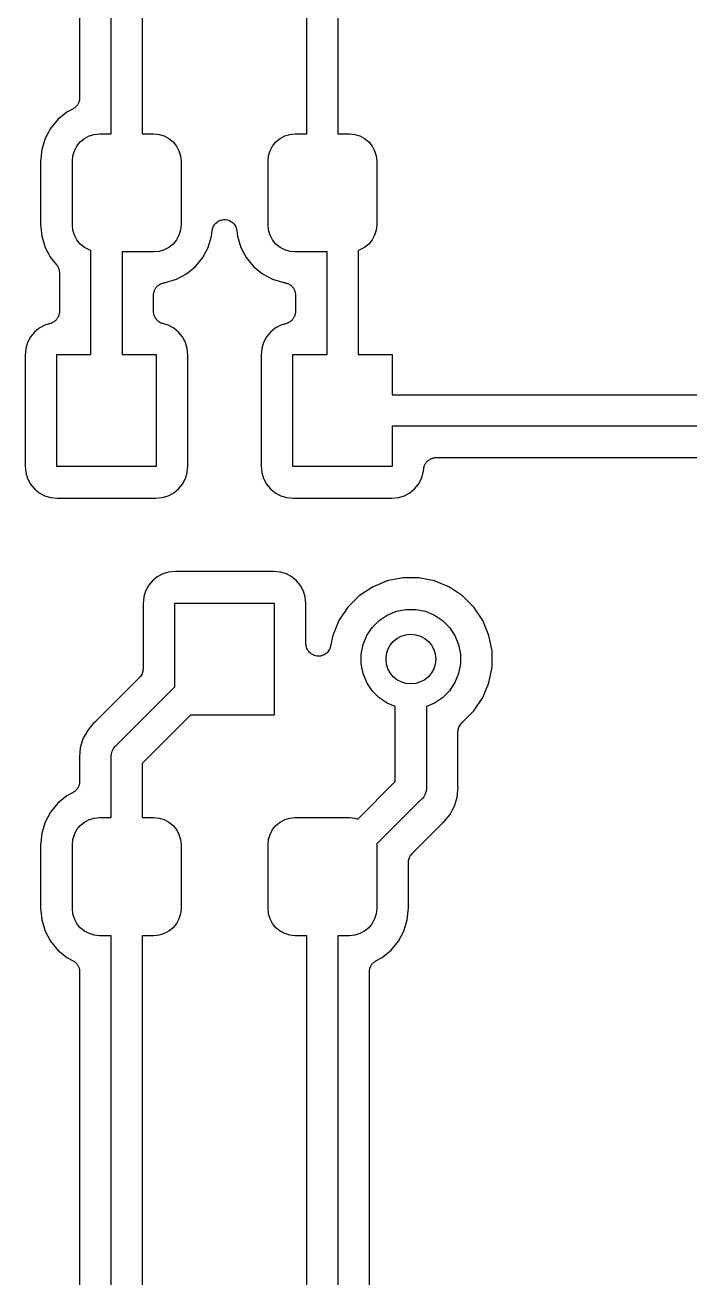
# Model space of a CAD drawing. Extents: x 0.4 to 10.6, y -8.1 to -0.4.
# Drawn here: x 2.7419 to 2.9526, y -4.6055 to -4.2086 of the extents above; entities that cross this region are included whole.
import ezdxf

# ---------------------------------------------------------------- set-up
doc = ezdxf.new("R2010")
doc.units = 0
doc.header["$MEASUREMENT"] = 0
doc.layers.add('BLACK', color=7, linetype='CONTINUOUS')

msp = doc.modelspace()

# ---------------------------------------------------------------- linework, layer by layer
at = {"layer": 'BLACK', "linetype": 'CONTINUOUS'}
for p, q in [((2.76919, -4.24311), (2.76919, -4.09859)), ((2.77904, -4.0968), (2.77904, -4.24311)), ((2.75919, -4.10437), (2.75919, -4.23168)), ((2.8312, -4.24311), (2.8312, -4.12615)), ((2.84104, -4.12436), (2.84104, -4.24311)), ((2.75839, -4.23404), (2.75829, -4.23418)), ((2.7585, -4.2339), (2.75839, -4.23404)), ((2.75861, -4.23372), (2.7585, -4.2339)), ((2.75872, -4.23354), (2.75861, -4.23372)), ((2.75879, -4.23338), (2.75872, -4.23354)), ((2.75887, -4.23323), (2.75879, -4.23338)), ((2.75894, -4.23303), (2.75887, -4.23323)), ((2.75902, -4.23283), (2.75894, -4.23303)), ((2.75905, -4.23266), (2.75902, -4.23283)), ((2.75911, -4.2325), (2.75905, -4.23266)), ((2.75913, -4.23229), (2.75911, -4.2325)), ((2.75917, -4.23208), (2.75913, -4.23229)), ((2.75919, -4.23173), (2.75917, -4.23191)), ((2.75917, -4.23191), (2.75917, -4.23208)), ((2.75919, -4.23168), (2.75919, -4.23173)), ((2.75513, -4.23621), (2.75231, -4.23853)), ((2.75711, -4.23515), (2.75513, -4.23621)), ((2.75726, -4.23505), (2.75711, -4.23515)), ((2.75741, -4.23497), (2.75726, -4.23505)), ((2.75758, -4.23484), (2.75741, -4.23497)), ((2.75775, -4.23472), (2.75758, -4.23484)), ((2.75787, -4.2346), (2.75775, -4.23472)), ((2.75801, -4.23449), (2.75787, -4.2346)), ((2.75815, -4.23433), (2.75801, -4.23449)), ((2.75829, -4.23418), (2.75815, -4.23433)), ((2.74999, -4.24136), (2.74826, -4.24458)), ((2.75231, -4.23853), (2.74999, -4.24136)), ((2.74826, -4.24458), (2.7472, -4.24808)), ((2.75834, -4.24694), (2.75941, -4.24563)), ((2.75941, -4.24563), (2.76072, -4.24456)), ((2.76072, -4.24456), (2.76221, -4.24377)), ((2.76221, -4.24377), (2.76382, -4.24328)), ((2.76382, -4.24328), (2.7655, -4.24311)), ((2.7655, -4.24311), (2.76919, -4.24311)), ((2.77904, -4.24311), (2.78273, -4.24311)), ((2.78273, -4.24311), (2.78441, -4.24328)), ((2.78441, -4.24328), (2.78602, -4.24377)), ((2.78602, -4.24377), (2.78751, -4.24456)), ((2.78751, -4.24456), (2.78882, -4.24563)), ((2.78882, -4.24563), (2.78989, -4.24694)), ((2.82035, -4.24694), (2.82142, -4.24563)), ((2.82142, -4.24563), (2.82273, -4.24456)), ((2.82273, -4.24456), (2.82421, -4.24377)), ((2.82421, -4.24377), (2.82583, -4.24328)), ((2.82583, -4.24328), (2.82751, -4.24311)), ((2.82751, -4.24311), (2.8312, -4.24311)), ((2.84104, -4.24311), (2.84473, -4.24311)), ((2.84473, -4.24311), (2.84641, -4.24328)), ((2.84641, -4.24328), (2.84803, -4.24377)), ((2.84803, -4.24377), (2.84952, -4.24456)), ((2.84952, -4.24456), (2.85082, -4.24563)), ((2.85082, -4.24563), (2.8519, -4.24694)), ((2.7472, -4.24808), (2.74682, -4.25192)), ((2.75706, -4.25004), (2.75755, -4.24843)), ((2.75755, -4.24843), (2.75834, -4.24694)), ((2.78989, -4.24694), (2.79068, -4.24843)), ((2.79068, -4.24843), (2.79117, -4.25004)), ((2.81906, -4.25004), (2.81955, -4.24843)), ((2.81955, -4.24843), (2.82035, -4.24694)), ((2.8519, -4.24694), (2.85269, -4.24843)), ((2.85269, -4.24843), (2.85318, -4.25004)), ((2.74682, -4.25192), (2.74682, -4.27171)), ((2.75689, -4.25172), (2.75706, -4.25004)), ((2.75689, -4.2719), (2.75689, -4.25172)), ((2.79117, -4.25004), (2.79134, -4.25172)), ((2.79134, -4.25172), (2.79134, -4.2719)), ((2.8189, -4.25172), (2.81906, -4.25004)), ((2.8189, -4.2719), (2.8189, -4.25172)), ((2.85318, -4.25004), (2.85335, -4.25172)), ((2.85335, -4.25172), (2.85335, -4.2719)), ((2.74682, -4.27171), (2.7472, -4.27554)), ((2.75706, -4.27358), (2.75689, -4.2719)), ((2.75755, -4.2752), (2.75706, -4.27358)), ((2.79117, -4.27358), (2.79068, -4.2752)), ((2.79134, -4.2719), (2.79117, -4.27358)), ((2.8012, -4.2738), (2.80121, -4.27375)), ((2.80121, -4.27374), (2.80128, -4.27338)), ((2.80121, -4.27375), (2.80121, -4.27374)), ((2.80121, -4.27375), (2.80121, -4.27375)), ((2.80121, -4.27375), (2.80121, -4.27375)), ((2.80128, -4.27338), (2.80136, -4.27299)), ((2.80136, -4.27299), (2.80137, -4.27299)), ((2.80137, -4.27299), (2.80153, -4.27262)), ((2.80137, -4.27299), (2.80137, -4.27299)), ((2.80153, -4.27262), (2.80167, -4.27229)), ((2.80167, -4.27228), (2.80192, -4.27191)), ((2.80167, -4.27229), (2.80167, -4.27228)), ((2.80167, -4.27229), (2.80167, -4.27229)), ((2.80192, -4.27191), (2.8021, -4.27165)), ((2.8021, -4.27165), (2.80239, -4.27137)), ((2.8021, -4.27165), (2.8021, -4.27165)), ((2.8021, -4.27165), (2.8021, -4.27165)), ((2.80239, -4.27137), (2.80265, -4.27112)), ((2.80265, -4.27111), (2.80296, -4.27091)), ((2.80265, -4.27112), (2.80265, -4.27111)), ((2.80265, -4.27111), (2.80265, -4.27111)), ((2.80296, -4.27091), (2.80329, -4.27069)), ((2.80329, -4.27069), (2.80329, -4.27069)), ((2.80329, -4.27069), (2.8033, -4.27069)), ((2.8033, -4.27069), (2.80365, -4.27055)), ((2.80365, -4.27055), (2.804, -4.27041)), ((2.804, -4.27041), (2.80401, -4.27041)), ((2.80401, -4.27041), (2.8044, -4.27033)), ((2.80401, -4.27041), (2.80401, -4.27041)), ((2.8044, -4.27033), (2.80476, -4.27026)), ((2.80476, -4.27026), (2.80476, -4.27026)), ((2.80476, -4.27026), (2.80476, -4.27026)), ((2.80476, -4.27026), (2.80515, -4.27026)), ((2.80515, -4.27026), (2.80553, -4.27027)), ((2.80553, -4.27027), (2.80553, -4.27027)), ((2.80553, -4.27027), (2.80553, -4.27027)), ((2.80553, -4.27027), (2.80595, -4.27035)), ((2.80595, -4.27035), (2.80628, -4.27042)), ((2.80628, -4.27042), (2.80628, -4.27042)), ((2.80628, -4.27042), (2.80628, -4.27042)), ((2.80628, -4.27042), (2.80666, -4.27058)), ((2.80666, -4.27058), (2.80699, -4.27072)), ((2.80699, -4.27072), (2.80699, -4.27072)), ((2.80699, -4.27072), (2.80699, -4.27072)), ((2.80699, -4.27072), (2.80731, -4.27094)), ((2.80731, -4.27094), (2.80763, -4.27115)), ((2.80763, -4.27115), (2.80763, -4.27115)), ((2.80763, -4.27115), (2.80763, -4.27115)), ((2.80763, -4.27115), (2.8079, -4.27142)), ((2.8079, -4.27142), (2.80817, -4.27169)), ((2.80817, -4.27169), (2.80817, -4.27169)), ((2.80817, -4.27169), (2.80817, -4.2717)), ((2.80817, -4.2717), (2.80837, -4.27199)), ((2.80837, -4.27199), (2.80859, -4.27233)), ((2.80859, -4.27233), (2.80859, -4.27233)), ((2.80859, -4.27233), (2.8086, -4.27234)), ((2.8086, -4.27234), (2.80873, -4.27266)), ((2.80873, -4.27266), (2.80889, -4.27304)), ((2.80889, -4.27304), (2.80889, -4.27305)), ((2.80889, -4.27305), (2.80889, -4.27305)), ((2.80889, -4.27305), (2.80896, -4.27342)), ((2.80896, -4.27342), (2.80904, -4.2738)), ((2.81906, -4.27358), (2.8189, -4.2719)), ((2.81955, -4.2752), (2.81906, -4.27358)), ((2.85318, -4.27358), (2.85269, -4.2752)), ((2.85335, -4.2719), (2.85318, -4.27358)), ((2.7472, -4.27554), (2.74826, -4.27904)), ((2.75834, -4.27668), (2.75755, -4.2752)), ((2.75941, -4.27799), (2.75834, -4.27668)), ((2.78989, -4.27668), (2.78882, -4.27799)), ((2.79068, -4.2752), (2.78989, -4.27668)), ((2.79997, -4.27904), (2.80103, -4.27554)), ((2.80103, -4.27554), (2.8012, -4.2738)), ((2.80904, -4.2738), (2.80921, -4.27554)), ((2.80921, -4.27554), (2.81027, -4.27904)), ((2.82035, -4.27668), (2.81955, -4.2752)), ((2.82142, -4.27799), (2.82035, -4.27668)), ((2.8519, -4.27668), (2.85082, -4.27799)), ((2.85269, -4.2752), (2.8519, -4.27668)), ((2.74826, -4.27904), (2.74999, -4.28227)), ((2.76072, -4.27906), (2.75941, -4.27799)), ((2.76221, -4.27986), (2.76072, -4.27906)), ((2.7628, -4.28003), (2.76221, -4.27986)), ((2.7628, -4.31299), (2.7628, -4.28003)), ((2.78273, -4.28051), (2.77264, -4.28051)), ((2.77264, -4.28051), (2.77264, -4.31299)), ((2.78441, -4.28035), (2.78273, -4.28051)), ((2.78602, -4.27986), (2.78441, -4.28035)), ((2.78751, -4.27906), (2.78602, -4.27986)), ((2.78882, -4.27799), (2.78751, -4.27906)), ((2.79824, -4.28227), (2.79997, -4.27904)), ((2.81027, -4.27904), (2.81199, -4.28227)), ((2.82273, -4.27906), (2.82142, -4.27799)), ((2.82421, -4.27986), (2.82273, -4.27906)), ((2.82583, -4.28035), (2.82421, -4.27986)), ((2.82751, -4.28051), (2.82583, -4.28035)), ((2.8376, -4.28051), (2.82751, -4.28051)), ((2.8376, -4.31299), (2.8376, -4.28051)), ((2.84803, -4.27986), (2.84744, -4.28003)), ((2.84744, -4.28003), (2.84744, -4.31299)), ((2.84952, -4.27906), (2.84803, -4.27986)), ((2.85082, -4.27799), (2.84952, -4.27906)), ((2.74999, -4.28227), (2.7519, -4.2846)), ((2.7519, -4.2846), (2.75194, -4.28464)), ((2.75194, -4.28464), (2.75203, -4.28479)), ((2.75203, -4.28479), (2.75214, -4.28492)), ((2.75214, -4.28492), (2.75224, -4.28511)), ((2.75224, -4.28511), (2.75235, -4.28529)), ((2.75235, -4.28529), (2.75242, -4.28545)), ((2.75242, -4.28545), (2.7525, -4.2856)), ((2.7525, -4.2856), (2.75256, -4.2858)), ((2.79309, -4.28742), (2.79592, -4.28509)), ((2.79592, -4.28509), (2.79824, -4.28227)), ((2.81199, -4.28227), (2.81431, -4.28509)), ((2.81431, -4.28509), (2.81714, -4.28742)), ((2.75256, -4.2858), (2.75264, -4.286)), ((2.75264, -4.286), (2.75267, -4.28617)), ((2.75267, -4.28617), (2.75272, -4.28633)), ((2.75272, -4.28633), (2.75274, -4.28655)), ((2.75274, -4.28655), (2.75278, -4.28676)), ((2.75278, -4.28676), (2.75278, -4.28693)), ((2.75278, -4.28693), (2.7528, -4.2871)), ((2.7528, -4.2871), (2.7528, -4.29937)), ((2.78637, -4.2902), (2.78987, -4.28914)), ((2.78987, -4.28914), (2.79309, -4.28742)), ((2.81714, -4.28742), (2.82037, -4.28914)), ((2.82037, -4.28914), (2.82387, -4.2902)), ((2.78266, -4.29373), (2.7827, -4.29352)), ((2.7827, -4.29352), (2.78272, -4.29332)), ((2.78272, -4.29332), (2.78278, -4.29315)), ((2.78278, -4.29315), (2.78281, -4.29297)), ((2.78281, -4.29297), (2.78289, -4.29278)), ((2.78289, -4.29278), (2.78296, -4.29259)), ((2.78296, -4.29259), (2.78304, -4.29243)), ((2.78304, -4.29243), (2.78311, -4.29227)), ((2.78311, -4.29227), (2.78323, -4.29209)), ((2.78323, -4.29209), (2.78333, -4.29191)), ((2.78333, -4.29191), (2.78344, -4.29178)), ((2.78344, -4.29178), (2.78354, -4.29163)), ((2.78354, -4.29163), (2.78369, -4.29148)), ((2.78369, -4.29148), (2.78382, -4.29132)), ((2.78382, -4.29132), (2.78396, -4.29121)), ((2.78396, -4.29121), (2.78409, -4.29109)), ((2.78409, -4.29109), (2.78426, -4.29097)), ((2.78426, -4.29097), (2.78442, -4.29084)), ((2.78442, -4.29084), (2.78458, -4.29076)), ((2.78458, -4.29076), (2.78472, -4.29066)), ((2.78472, -4.29066), (2.78492, -4.29058)), ((2.78492, -4.29058), (2.7851, -4.29049)), ((2.7851, -4.29049), (2.78527, -4.29044)), ((2.78527, -4.29044), (2.78544, -4.29037)), ((2.78544, -4.29037), (2.78564, -4.29033)), ((2.78564, -4.29033), (2.78584, -4.29027)), ((2.78584, -4.29027), (2.78601, -4.29025)), ((2.78601, -4.29025), (2.78619, -4.29022)), ((2.78619, -4.29022), (2.78637, -4.2902)), ((2.82387, -4.2902), (2.82405, -4.29022)), ((2.82405, -4.29022), (2.8241, -4.29022)), ((2.8241, -4.29022), (2.82428, -4.29026)), ((2.82428, -4.29026), (2.82445, -4.29028)), ((2.82445, -4.29028), (2.82465, -4.29034)), ((2.82465, -4.29034), (2.82485, -4.29038)), ((2.82485, -4.29038), (2.82502, -4.29046)), ((2.82502, -4.29046), (2.82519, -4.29051)), ((2.82519, -4.29051), (2.82537, -4.29061)), ((2.82537, -4.29061), (2.82556, -4.29069)), ((2.82556, -4.29069), (2.82571, -4.29079)), ((2.82571, -4.29079), (2.82586, -4.29087)), ((2.82586, -4.29087), (2.82602, -4.29101)), ((2.82602, -4.29101), (2.82619, -4.29112)), ((2.82619, -4.29112), (2.82632, -4.29125)), ((2.82632, -4.29125), (2.82646, -4.29136)), ((2.82646, -4.29136), (2.82659, -4.29152)), ((2.82659, -4.29152), (2.82673, -4.29167)), ((2.82673, -4.29167), (2.82683, -4.29182)), ((2.82683, -4.29182), (2.82694, -4.29196)), ((2.82694, -4.29196), (2.82704, -4.29214)), ((2.82704, -4.29214), (2.82715, -4.29231)), ((2.82715, -4.29231), (2.82722, -4.29248)), ((2.82722, -4.29248), (2.8273, -4.29264)), ((2.8273, -4.29264), (2.82736, -4.29284)), ((2.82736, -4.29284), (2.82744, -4.29303)), ((2.82744, -4.29303), (2.82747, -4.2932)), ((2.82747, -4.2932), (2.82752, -4.29337)), ((2.82752, -4.29337), (2.82754, -4.29358)), ((2.82754, -4.29358), (2.82758, -4.29378)), ((2.78264, -4.29408), (2.78266, -4.29391)), ((2.78264, -4.29414), (2.78264, -4.29408)), ((2.78264, -4.29937), (2.78264, -4.29414)), ((2.78266, -4.29391), (2.78266, -4.29373)), ((2.82758, -4.29378), (2.82758, -4.29396)), ((2.82758, -4.29396), (2.8276, -4.29414)), ((2.8276, -4.29414), (2.8276, -4.29937)), ((2.75221, -4.30141), (2.75211, -4.3016)), ((2.75232, -4.30124), (2.75221, -4.30141)), ((2.75239, -4.30108), (2.75232, -4.30124)), ((2.75248, -4.30092), (2.75239, -4.30108)), ((2.75254, -4.30072), (2.75248, -4.30092)), ((2.75262, -4.30053), (2.75254, -4.30072)), ((2.75266, -4.30036), (2.75262, -4.30053)), ((2.75271, -4.30019), (2.75266, -4.30036)), ((2.75273, -4.29998), (2.75271, -4.30019)), ((2.75277, -4.29978), (2.75273, -4.29998)), ((2.75278, -4.2996), (2.75277, -4.29978)), ((2.75279, -4.29943), (2.75278, -4.2996)), ((2.7528, -4.29937), (2.75279, -4.29943)), ((2.78266, -4.29955), (2.78264, -4.29937)), ((2.78265, -4.29972), (2.78266, -4.29955)), ((2.78269, -4.29993), (2.78265, -4.29972)), ((2.78271, -4.30014), (2.78269, -4.29993)), ((2.78276, -4.30031), (2.78271, -4.30014)), ((2.7828, -4.30048), (2.78276, -4.30031)), ((2.78287, -4.30067), (2.7828, -4.30048)), ((2.78293, -4.30087), (2.78287, -4.30067)), ((2.78302, -4.30103), (2.78293, -4.30087)), ((2.78308, -4.30119), (2.78302, -4.30103)), ((2.7832, -4.30137), (2.78308, -4.30119)), ((2.7833, -4.30155), (2.7832, -4.30137)), ((2.78341, -4.30169), (2.7833, -4.30155)), ((2.82701, -4.30141), (2.82691, -4.3016)), ((2.82713, -4.30124), (2.82701, -4.30141)), ((2.8272, -4.30108), (2.82713, -4.30124)), ((2.82728, -4.30092), (2.8272, -4.30108)), ((2.82734, -4.30072), (2.82728, -4.30092)), ((2.82742, -4.30053), (2.82734, -4.30072)), ((2.82746, -4.30036), (2.82742, -4.30053)), ((2.82751, -4.30019), (2.82746, -4.30036)), ((2.82754, -4.29998), (2.82751, -4.30019)), ((2.82758, -4.29978), (2.82754, -4.29998)), ((2.8276, -4.29943), (2.82758, -4.2996)), ((2.82758, -4.2996), (2.82758, -4.29978)), ((2.8276, -4.29937), (2.8276, -4.29943)), ((2.74639, -4.30464), (2.74486, -4.30589)), ((2.74812, -4.30371), (2.74639, -4.30464)), ((2.75, -4.30314), (2.74812, -4.30371)), ((2.75016, -4.30307), (2.75, -4.30314)), ((2.75033, -4.30302), (2.75016, -4.30307)), ((2.75052, -4.30293), (2.75033, -4.30302)), ((2.75071, -4.30285), (2.75052, -4.30293)), ((2.75086, -4.30275), (2.75071, -4.30285)), ((2.75101, -4.30267), (2.75086, -4.30275)), ((2.75118, -4.30254), (2.75101, -4.30267)), ((2.75135, -4.30242), (2.75118, -4.30254)), ((2.75148, -4.30229), (2.75135, -4.30242)), ((2.75161, -4.30218), (2.75148, -4.30229)), ((2.75175, -4.30202), (2.75161, -4.30218)), ((2.7519, -4.30188), (2.75175, -4.30202)), ((2.75199, -4.30173), (2.7519, -4.30188)), ((2.75211, -4.3016), (2.75199, -4.30173)), ((2.7835, -4.30183), (2.78341, -4.30169)), ((2.78365, -4.30198), (2.7835, -4.30183)), ((2.78378, -4.30215), (2.78365, -4.30198)), ((2.78392, -4.30226), (2.78378, -4.30215)), ((2.78404, -4.30238), (2.78392, -4.30226)), ((2.78421, -4.3025), (2.78404, -4.30238)), ((2.78437, -4.30264), (2.78421, -4.3025)), ((2.78453, -4.30272), (2.78437, -4.30264)), ((2.78467, -4.30282), (2.78453, -4.30272)), ((2.78487, -4.3029), (2.78467, -4.30282)), ((2.78505, -4.303), (2.78487, -4.3029)), ((2.78522, -4.30305), (2.78505, -4.303)), ((2.78538, -4.30312), (2.78522, -4.30305)), ((2.78543, -4.30314), (2.78538, -4.30312)), ((2.78731, -4.30371), (2.78543, -4.30314)), ((2.78905, -4.30464), (2.78731, -4.30371)), ((2.79057, -4.30589), (2.78905, -4.30464)), ((2.82119, -4.30464), (2.81967, -4.30589)), ((2.82293, -4.30371), (2.82119, -4.30464)), ((2.8248, -4.30314), (2.82293, -4.30371)), ((2.82497, -4.30307), (2.8248, -4.30314)), ((2.82514, -4.30302), (2.82497, -4.30307)), ((2.82532, -4.30293), (2.82514, -4.30302)), ((2.82551, -4.30285), (2.82532, -4.30293)), ((2.82566, -4.30275), (2.82551, -4.30285)), ((2.82582, -4.30267), (2.82566, -4.30275)), ((2.82598, -4.30254), (2.82582, -4.30267)), ((2.82615, -4.30242), (2.82598, -4.30254)), ((2.82628, -4.30229), (2.82615, -4.30242)), ((2.82642, -4.30218), (2.82628, -4.30229)), ((2.82655, -4.30202), (2.82642, -4.30218)), ((2.8267, -4.30188), (2.82655, -4.30202)), ((2.8268, -4.30173), (2.8267, -4.30188)), ((2.82691, -4.3016), (2.8268, -4.30173)), ((2.74269, -4.30915), (2.74211, -4.31103)), ((2.74361, -4.30741), (2.74269, -4.30915)), ((2.74486, -4.30589), (2.74361, -4.30741)), ((2.79182, -4.30741), (2.79057, -4.30589)), ((2.79275, -4.30915), (2.79182, -4.30741)), ((2.79332, -4.31103), (2.79275, -4.30915)), ((2.81749, -4.30915), (2.81692, -4.31103)), ((2.81842, -4.30741), (2.81749, -4.30915)), ((2.81967, -4.30589), (2.81842, -4.30741)), ((2.74211, -4.31103), (2.7419, -4.31319)), ((2.7419, -4.31319), (2.7419, -4.34823)), ((2.75197, -4.34843), (2.75197, -4.31299)), ((2.75197, -4.31299), (2.7628, -4.31299)), ((2.77264, -4.31299), (2.78346, -4.31299)), ((2.78346, -4.31299), (2.78346, -4.34843)), ((2.79353, -4.31319), (2.79332, -4.31103)), ((2.79353, -4.34823), (2.79353, -4.31319)), ((2.81692, -4.31103), (2.8167, -4.31319)), ((2.8167, -4.31319), (2.8167, -4.34823)), ((2.82677, -4.34843), (2.82677, -4.31299)), ((2.82677, -4.31299), (2.8376, -4.31299)), ((2.84744, -4.31299), (2.85827, -4.31299)), ((2.85827, -4.31299), (2.85827, -4.32579)), ((2.85827, -4.32579), (3.00173, -4.32579)), ((2.99557, -4.33563), (2.85827, -4.33563)), ((2.85827, -4.33563), (2.85827, -4.34843)), ((2.7419, -4.34823), (2.74211, -4.35039)), ((2.78346, -4.34843), (2.75197, -4.34843)), ((2.79332, -4.35039), (2.79353, -4.34823)), ((2.8167, -4.34823), (2.81692, -4.35039)), ((2.85827, -4.34843), (2.82677, -4.34843)), ((2.86824, -4.34918), (2.86825, -4.34913)), ((2.86825, -4.34913), (2.86828, -4.34895)), ((2.86828, -4.34895), (2.8683, -4.34878)), ((2.8683, -4.34878), (2.86836, -4.34858)), ((2.86836, -4.34858), (2.86841, -4.34837)), ((2.86841, -4.34837), (2.86848, -4.34821)), ((2.86848, -4.34821), (2.86853, -4.34804)), ((2.86853, -4.34804), (2.86863, -4.34786)), ((2.86863, -4.34786), (2.86871, -4.34767)), ((2.86871, -4.34767), (2.86881, -4.34752)), ((2.86881, -4.34752), (2.8689, -4.34737)), ((2.8689, -4.34737), (2.86903, -4.34721)), ((2.86903, -4.34721), (2.86914, -4.34703)), ((2.86914, -4.34703), (2.86927, -4.34691)), ((2.86927, -4.34691), (2.86939, -4.34677)), ((2.86939, -4.34677), (2.86955, -4.34664)), ((2.86955, -4.34664), (2.86969, -4.3465)), ((2.86969, -4.3465), (2.86984, -4.3464)), ((2.86984, -4.3464), (2.86998, -4.34629)), ((2.86998, -4.34629), (2.87016, -4.34619)), ((2.87016, -4.34619), (2.87034, -4.34608)), ((2.87034, -4.34608), (2.8705, -4.34601)), ((2.8705, -4.34601), (2.87066, -4.34593)), ((2.87066, -4.34593), (2.87086, -4.34587)), ((2.87086, -4.34587), (2.87105, -4.34579)), ((2.87105, -4.34579), (2.87122, -4.34576)), ((2.87122, -4.34576), (2.8714, -4.3457)), ((2.8714, -4.3457), (2.8716, -4.34568)), ((2.8716, -4.34568), (2.8718, -4.34565)), ((2.8718, -4.34565), (2.87198, -4.34565)), ((2.87198, -4.34565), (2.87216, -4.34563)), ((2.87216, -4.34563), (2.98163, -4.34563)), ((2.74211, -4.35039), (2.74269, -4.35227)), ((2.74269, -4.35227), (2.74361, -4.35401)), ((2.79182, -4.35401), (2.79275, -4.35227)), ((2.79275, -4.35227), (2.79332, -4.35039)), ((2.81692, -4.35039), (2.81749, -4.35227)), ((2.81749, -4.35227), (2.81842, -4.35401)), ((2.86662, -4.35401), (2.86755, -4.35227)), ((2.86755, -4.35227), (2.86812, -4.35039)), ((2.86812, -4.35039), (2.86824, -4.34918)), ((2.74361, -4.35401), (2.74486, -4.35553)), ((2.74486, -4.35553), (2.74639, -4.35678)), ((2.74639, -4.35678), (2.74812, -4.35771)), ((2.78731, -4.35771), (2.78905, -4.35678)), ((2.78905, -4.35678), (2.79057, -4.35553)), ((2.79057, -4.35553), (2.79182, -4.35401)), ((2.81842, -4.35401), (2.81967, -4.35553)), ((2.81967, -4.35553), (2.82119, -4.35678)), ((2.82119, -4.35678), (2.82293, -4.35771)), ((2.86211, -4.35771), (2.86385, -4.35678)), ((2.86385, -4.35678), (2.86537, -4.35553)), ((2.86537, -4.35553), (2.86662, -4.35401)), ((2.74812, -4.35771), (2.75001, -4.35828)), ((2.75001, -4.35828), (2.75216, -4.35849)), ((2.75216, -4.35849), (2.78327, -4.35849)), ((2.78327, -4.35849), (2.78542, -4.35828)), ((2.78542, -4.35828), (2.78731, -4.35771)), ((2.82293, -4.35771), (2.82481, -4.35828)), ((2.82481, -4.35828), (2.82696, -4.35849)), ((2.82696, -4.35849), (2.85807, -4.35849)), ((2.85807, -4.35849), (2.86023, -4.35828)), ((2.86023, -4.35828), (2.86211, -4.35771)), ((2.78226, -4.38463), (2.78102, -4.38615)), ((2.78379, -4.38338), (2.78226, -4.38463)), ((2.78552, -4.38245), (2.78379, -4.38338)), ((2.78741, -4.38188), (2.78552, -4.38245)), ((2.78956, -4.38166), (2.78741, -4.38188)), ((2.82067, -4.38166), (2.78956, -4.38166)), ((2.82283, -4.38188), (2.82067, -4.38166)), ((2.82471, -4.38245), (2.82283, -4.38188)), ((2.82645, -4.38338), (2.82471, -4.38245)), ((2.82797, -4.38463), (2.82645, -4.38338)), ((2.82922, -4.38615), (2.82797, -4.38463)), ((2.85666, -4.38469), (2.85198, -4.38663)), ((2.86164, -4.3837), (2.85666, -4.38469)), ((2.86671, -4.3837), (2.86164, -4.3837)), ((2.87168, -4.38469), (2.86671, -4.3837)), ((2.87637, -4.38663), (2.87168, -4.38469)), ((2.78009, -4.38789), (2.77951, -4.38977)), ((2.78102, -4.38615), (2.78009, -4.38789)), ((2.83015, -4.38789), (2.82922, -4.38615)), ((2.83072, -4.38977), (2.83015, -4.38789)), ((2.85198, -4.38663), (2.84776, -4.38945)), ((2.88059, -4.38945), (2.87637, -4.38663)), ((2.77951, -4.38977), (2.7793, -4.39193)), ((2.7793, -4.39193), (2.7793, -4.41253)), ((2.78937, -4.41824), (2.78937, -4.39173)), ((2.78937, -4.39173), (2.82087, -4.39173)), ((2.82087, -4.39173), (2.82087, -4.42717)), ((2.83093, -4.39193), (2.83072, -4.38977)), ((2.83093, -4.4046), (2.83093, -4.39193)), ((2.84776, -4.38945), (2.84417, -4.39304)), ((2.88417, -4.39304), (2.88059, -4.38945)), ((2.84417, -4.39304), (2.84136, -4.39725)), ((2.85413, -4.39722), (2.85671, -4.39549)), ((2.85671, -4.39549), (2.85958, -4.39431)), ((2.85958, -4.39431), (2.86262, -4.3937)), ((2.86262, -4.3937), (2.86572, -4.3937)), ((2.86572, -4.3937), (2.86877, -4.39431)), ((2.86877, -4.39431), (2.87163, -4.39549)), ((2.87163, -4.39549), (2.87421, -4.39722)), ((2.88699, -4.39725), (2.88417, -4.39304)), ((2.84136, -4.39725), (2.83941, -4.40194)), ((2.85022, -4.40199), (2.85194, -4.39941)), ((2.85194, -4.39941), (2.85413, -4.39722)), ((2.87421, -4.39722), (2.87641, -4.39941)), ((2.87641, -4.39941), (2.87813, -4.40199)), ((2.88893, -4.40194), (2.88699, -4.39725)), ((2.83097, -4.40497), (2.83093, -4.4046)), ((2.83941, -4.40194), (2.83873, -4.40537)), ((2.84903, -4.40486), (2.85022, -4.40199)), ((2.87813, -4.40199), (2.87932, -4.40486)), ((2.88992, -4.40691), (2.88893, -4.40194)), ((2.83101, -4.40536), (2.83097, -4.40497)), ((2.83101, -4.40537), (2.83101, -4.40536)), ((2.83111, -4.40571), (2.83101, -4.40537)), ((2.83101, -4.40537), (2.83101, -4.40537)), ((2.83123, -4.4061), (2.83111, -4.40571)), ((2.83142, -4.40646), (2.83123, -4.4061)), ((2.83123, -4.4061), (2.83123, -4.4061)), ((2.83123, -4.4061), (2.83123, -4.4061)), ((2.83159, -4.40678), (2.83142, -4.40646)), ((2.83184, -4.40708), (2.83159, -4.40678)), ((2.83159, -4.40678), (2.83159, -4.40678)), ((2.83159, -4.40678), (2.83159, -4.40678)), ((2.83207, -4.40737), (2.83184, -4.40708)), ((2.83208, -4.40738), (2.83207, -4.40737)), ((2.83236, -4.40761), (2.83208, -4.40738)), ((2.83208, -4.40738), (2.83208, -4.40738)), ((2.83267, -4.40786), (2.83236, -4.40761)), ((2.83267, -4.40787), (2.83267, -4.40786)), ((2.83298, -4.40804), (2.83267, -4.40787)), ((2.83267, -4.40787), (2.83267, -4.40787)), ((2.83334, -4.40823), (2.83298, -4.40804)), ((2.83371, -4.40834), (2.83334, -4.40823)), ((2.83334, -4.40823), (2.83334, -4.40823)), ((2.83334, -4.40823), (2.83334, -4.40823)), ((2.83408, -4.40846), (2.83371, -4.40834)), ((2.83448, -4.4085), (2.83408, -4.40846)), ((2.83408, -4.40846), (2.83408, -4.40846)), ((2.83408, -4.40846), (2.83408, -4.40846)), ((2.83484, -4.40854), (2.83448, -4.4085)), ((2.83524, -4.4085), (2.83484, -4.40854)), ((2.83484, -4.40854), (2.83484, -4.40854)), ((2.83484, -4.40854), (2.83484, -4.40854)), ((2.8356, -4.40847), (2.83524, -4.4085)), ((2.83561, -4.40847), (2.8356, -4.40847)), ((2.83597, -4.40836), (2.83561, -4.40847)), ((2.83561, -4.40847), (2.83561, -4.40847)), ((2.83634, -4.40825), (2.83597, -4.40836)), ((2.83635, -4.40825), (2.83634, -4.40825)), ((2.83634, -4.40825), (2.83634, -4.40825)), ((2.83667, -4.40808), (2.83635, -4.40825)), ((2.83702, -4.4079), (2.83667, -4.40808)), ((2.83703, -4.4079), (2.83702, -4.4079)), ((2.83702, -4.4079), (2.83702, -4.4079)), ((2.83732, -4.40766), (2.83703, -4.4079)), ((2.83762, -4.40742), (2.83732, -4.40766)), ((2.83763, -4.40742), (2.83762, -4.40742)), ((2.83762, -4.40742), (2.83762, -4.40742)), ((2.83785, -4.40714), (2.83763, -4.40742)), ((2.83812, -4.40683), (2.83785, -4.40714)), ((2.8383, -4.4065), (2.83812, -4.40683)), ((2.83812, -4.40683), (2.83812, -4.40683)), ((2.83812, -4.40683), (2.83812, -4.40683)), ((2.83849, -4.40616), (2.8383, -4.4065)), ((2.83862, -4.40575), (2.83849, -4.40615)), ((2.83849, -4.40615), (2.83849, -4.40616)), ((2.83849, -4.40616), (2.83849, -4.40616)), ((2.83872, -4.40542), (2.83862, -4.40575)), ((2.83873, -4.40537), (2.83872, -4.40542)), ((2.83872, -4.40542), (2.83872, -4.40542)), ((2.83872, -4.40542), (2.83872, -4.40542)), ((2.83872, -4.40542), (2.83872, -4.40542)), ((2.84843, -4.4079), (2.84903, -4.40486)), ((2.84843, -4.411), (2.84843, -4.4079)), ((2.87932, -4.40486), (2.87992, -4.4079)), ((2.87992, -4.4079), (2.87992, -4.411)), ((2.88992, -4.41198), (2.88992, -4.40691)), ((2.7793, -4.41259), (2.77926, -4.41295)), ((2.7793, -4.41253), (2.7793, -4.41254)), ((2.7793, -4.41254), (2.7793, -4.41255)), ((2.7793, -4.41255), (2.7793, -4.41255)), ((2.7793, -4.41255), (2.7793, -4.41259)), ((2.84903, -4.41404), (2.84843, -4.411)), ((2.87992, -4.411), (2.87932, -4.41404)), ((2.88893, -4.41696), (2.88992, -4.41198)), ((2.77815, -4.41532), (2.76422, -4.42925)), ((2.77838, -4.41503), (2.77815, -4.41532)), ((2.77861, -4.41476), (2.77838, -4.41503)), ((2.77862, -4.41474), (2.77861, -4.41476)), ((2.77864, -4.41472), (2.77862, -4.41474)), ((2.77881, -4.4144), (2.77864, -4.41472)), ((2.77898, -4.41408), (2.77881, -4.4144)), ((2.77899, -4.41406), (2.77898, -4.41408)), ((2.779, -4.41404), (2.77899, -4.41406)), ((2.77911, -4.4137), (2.779, -4.41404)), ((2.77922, -4.41335), (2.77911, -4.4137)), ((2.77926, -4.41295), (2.77922, -4.41331)), ((2.77922, -4.41331), (2.77922, -4.41333)), ((2.77922, -4.41333), (2.77922, -4.41335)), ((2.85022, -4.41691), (2.84903, -4.41404)), ((2.87932, -4.41404), (2.87813, -4.41691)), ((2.77081, -4.4368), (2.78937, -4.41824)), ((2.85194, -4.41949), (2.85022, -4.41691)), ((2.85413, -4.42168), (2.85194, -4.41949)), ((2.87641, -4.41949), (2.87421, -4.42168)), ((2.87813, -4.41691), (2.87641, -4.41949)), ((2.88699, -4.42165), (2.88893, -4.41696)), ((2.85671, -4.4234), (2.85413, -4.42168)), ((2.85925, -4.42446), (2.85671, -4.4234)), ((2.85925, -4.44826), (2.85925, -4.42446)), ((2.87163, -4.4234), (2.86909, -4.42446)), ((2.86909, -4.42446), (2.86909, -4.45005)), ((2.87421, -4.42168), (2.87163, -4.4234)), ((2.88417, -4.42586), (2.88699, -4.42165)), ((2.79436, -4.42717), (2.77904, -4.44249)), ((2.82087, -4.42717), (2.79436, -4.42717)), ((2.88038, -4.42965), (2.88417, -4.42586)), ((2.76165, -4.43212), (2.76026, -4.43471)), ((2.76267, -4.43087), (2.76165, -4.43212)), ((2.76268, -4.43087), (2.76267, -4.43087)), ((2.76351, -4.42985), (2.76268, -4.43087)), ((2.76393, -4.42951), (2.76351, -4.42985)), ((2.76405, -4.42939), (2.76393, -4.42951)), ((2.76418, -4.42929), (2.76405, -4.42939)), ((2.76422, -4.42925), (2.76418, -4.42929)), ((2.87909, -4.4325), (2.87914, -4.43213)), ((2.87909, -4.43253), (2.87909, -4.4325)), ((2.87914, -4.43213), (2.87917, -4.43177)), ((2.87917, -4.43177), (2.87918, -4.43175)), ((2.87918, -4.43173), (2.87929, -4.43138)), ((2.87918, -4.43175), (2.87918, -4.43173)), ((2.87929, -4.43138), (2.8794, -4.43103)), ((2.8794, -4.43103), (2.87941, -4.43102)), ((2.87941, -4.431), (2.87959, -4.43068)), ((2.87941, -4.43102), (2.87941, -4.431)), ((2.87959, -4.43068), (2.87976, -4.43036)), ((2.87976, -4.43036), (2.87977, -4.43034)), ((2.87977, -4.43034), (2.87978, -4.43033)), ((2.87978, -4.43033), (2.88002, -4.43005)), ((2.88002, -4.43005), (2.88025, -4.42976)), ((2.88025, -4.42976), (2.88027, -4.42975)), ((2.88027, -4.42975), (2.88028, -4.42974)), ((2.88028, -4.42974), (2.88038, -4.42965)), ((2.76026, -4.43471), (2.75941, -4.43753)), ((2.87909, -4.43255), (2.87909, -4.43253)), ((2.87909, -4.43253), (2.87909, -4.43253)), ((2.87909, -4.43253), (2.87909, -4.43253)), ((2.87909, -4.44937), (2.87909, -4.43255)), ((2.75941, -4.43753), (2.75912, -4.44045)), ((2.76917, -4.44045), (2.7692, -4.44018)), ((2.7692, -4.44018), (2.76926, -4.43949)), ((2.76926, -4.43949), (2.76928, -4.43945)), ((2.76928, -4.43945), (2.76955, -4.43856)), ((2.76955, -4.43856), (2.77, -4.43771)), ((2.77, -4.43771), (2.77046, -4.43714)), ((2.77046, -4.43714), (2.77062, -4.43696)), ((2.77046, -4.43714), (2.77046, -4.43714)), ((2.77062, -4.43696), (2.77081, -4.4368)), ((2.75912, -4.44045), (2.75917, -4.44099)), ((2.75917, -4.44099), (2.75918, -4.44105)), ((2.75918, -4.44105), (2.75918, -4.44121)), ((2.75918, -4.44121), (2.75919, -4.44138)), ((2.75919, -4.44138), (2.75919, -4.44821)), ((2.76919, -4.44069), (2.76917, -4.44045)), ((2.76919, -4.45965), (2.76919, -4.44069)), ((2.77904, -4.44249), (2.77904, -4.45965)), ((2.75919, -4.44827), (2.75917, -4.44844)), ((2.75919, -4.44821), (2.75919, -4.44827)), ((2.8474, -4.46011), (2.85925, -4.44826)), ((2.75711, -4.45169), (2.75513, -4.45274)), ((2.75726, -4.45159), (2.75711, -4.45169)), ((2.75741, -4.45151), (2.75726, -4.45159)), ((2.75758, -4.45138), (2.75741, -4.45151)), ((2.75775, -4.45126), (2.75758, -4.45138)), ((2.75787, -4.45114), (2.75775, -4.45126)), ((2.75801, -4.45103), (2.75787, -4.45114)), ((2.75815, -4.45087), (2.75801, -4.45103)), ((2.75829, -4.45072), (2.75815, -4.45087)), ((2.75839, -4.45057), (2.75829, -4.45072)), ((2.7585, -4.45044), (2.75839, -4.45057)), ((2.75861, -4.45025), (2.7585, -4.45044)), ((2.75872, -4.45008), (2.75861, -4.45025)), ((2.75879, -4.44992), (2.75872, -4.45008)), ((2.75887, -4.44976), (2.75879, -4.44992)), ((2.75894, -4.44956), (2.75887, -4.44976)), ((2.75902, -4.44937), (2.75894, -4.44956)), ((2.75905, -4.4492), (2.75902, -4.44937)), ((2.75911, -4.44903), (2.75905, -4.4492)), ((2.75913, -4.44882), (2.75911, -4.44903)), ((2.75917, -4.44862), (2.75913, -4.44882)), ((2.75917, -4.44844), (2.75917, -4.44862)), ((2.86874, -4.45219), (2.86828, -4.45304)), ((2.86875, -4.45217), (2.86874, -4.45219)), ((2.86902, -4.45126), (2.86875, -4.45217)), ((2.86909, -4.45054), (2.86902, -4.45126)), ((2.86909, -4.45005), (2.86912, -4.4503)), ((2.86912, -4.4503), (2.86909, -4.45054)), ((2.86909, -4.45054), (2.86909, -4.45054)), ((2.87888, -4.45322), (2.87911, -4.45084)), ((2.87911, -4.44953), (2.87909, -4.44937)), ((2.87911, -4.4497), (2.87911, -4.44953)), ((2.87911, -4.44976), (2.87911, -4.4497)), ((2.87917, -4.4503), (2.87911, -4.44976)), ((2.87911, -4.45083), (2.87917, -4.4503)), ((2.87911, -4.45084), (2.87911, -4.45083)), ((2.75231, -4.45506), (2.74999, -4.45789)), ((2.75513, -4.45274), (2.75231, -4.45506)), ((2.86748, -4.45395), (2.85333, -4.4681)), ((2.86767, -4.45379), (2.86748, -4.45395)), ((2.86782, -4.4536), (2.86767, -4.45379)), ((2.86828, -4.45304), (2.86782, -4.4536)), ((2.86782, -4.4536), (2.86782, -4.4536)), ((2.87741, -4.45718), (2.87803, -4.45603)), ((2.87803, -4.45603), (2.87888, -4.45322)), ((2.74999, -4.45789), (2.74826, -4.46112)), ((2.76221, -4.4603), (2.76382, -4.45981)), ((2.76382, -4.45981), (2.7655, -4.45965)), ((2.7655, -4.45965), (2.76919, -4.45965)), ((2.77904, -4.45965), (2.78273, -4.45965)), ((2.78273, -4.45965), (2.78441, -4.45981)), ((2.78441, -4.45981), (2.78602, -4.4603)), ((2.82421, -4.4603), (2.82583, -4.45981)), ((2.82583, -4.45981), (2.82751, -4.45965)), ((2.82751, -4.45965), (2.84473, -4.45965)), ((2.84473, -4.45965), (2.84641, -4.45981)), ((2.84641, -4.45981), (2.8474, -4.46011)), ((2.87478, -4.4609), (2.87664, -4.45863)), ((2.87664, -4.45863), (2.87741, -4.45718)), ((2.87741, -4.45718), (2.87741, -4.45718)), ((2.74826, -4.46112), (2.7472, -4.46462)), ((2.75755, -4.46496), (2.75834, -4.46347)), ((2.75834, -4.46347), (2.75941, -4.46217)), ((2.75941, -4.46217), (2.76072, -4.4611)), ((2.76072, -4.4611), (2.76221, -4.4603)), ((2.78602, -4.4603), (2.78751, -4.4611)), ((2.78751, -4.4611), (2.78882, -4.46217)), ((2.78882, -4.46217), (2.78989, -4.46347)), ((2.78989, -4.46347), (2.79068, -4.46496)), ((2.81955, -4.46496), (2.82035, -4.46347)), ((2.82035, -4.46347), (2.82142, -4.46217)), ((2.82142, -4.46217), (2.82273, -4.4611)), ((2.82273, -4.4611), (2.82421, -4.4603)), ((2.86457, -4.471), (2.87407, -4.4615)), ((2.87407, -4.4615), (2.87411, -4.46146)), ((2.87411, -4.46146), (2.87424, -4.46136)), ((2.87424, -4.46136), (2.87436, -4.46124)), ((2.87436, -4.46124), (2.87478, -4.4609)), ((2.7472, -4.46462), (2.74682, -4.46845)), ((2.75689, -4.46826), (2.75706, -4.46658)), ((2.75706, -4.46658), (2.75755, -4.46496)), ((2.79068, -4.46496), (2.79117, -4.46658)), ((2.79117, -4.46658), (2.79134, -4.46826)), ((2.8189, -4.46826), (2.81906, -4.46658)), ((2.81906, -4.46658), (2.81955, -4.46496)), ((2.85333, -4.4681), (2.85335, -4.46826)), ((2.74682, -4.46845), (2.74682, -4.48824)), ((2.75689, -4.48844), (2.75689, -4.46826)), ((2.79134, -4.46826), (2.79134, -4.48844)), ((2.8189, -4.48844), (2.8189, -4.46826)), ((2.85335, -4.46826), (2.85335, -4.48844)), ((2.86373, -4.47224), (2.86391, -4.47192)), ((2.86391, -4.47192), (2.86408, -4.4716)), ((2.86408, -4.4716), (2.86409, -4.47158)), ((2.86409, -4.47158), (2.8641, -4.47156)), ((2.8641, -4.47156), (2.86434, -4.47129)), ((2.86434, -4.47129), (2.86457, -4.471)), ((2.86341, -4.47373), (2.86345, -4.47337)), ((2.86341, -4.47377), (2.86341, -4.47373)), ((2.86341, -4.47379), (2.86341, -4.47377)), ((2.86341, -4.47377), (2.86341, -4.47377)), ((2.86341, -4.47377), (2.86341, -4.47377)), ((2.86341, -4.48824), (2.86341, -4.47379)), ((2.86345, -4.47337), (2.86349, -4.47301)), ((2.86349, -4.47301), (2.8635, -4.47299)), ((2.8635, -4.47297), (2.86361, -4.47262)), ((2.8635, -4.47299), (2.8635, -4.47297)), ((2.86361, -4.47262), (2.86372, -4.47227)), ((2.86372, -4.47227), (2.86373, -4.47226)), ((2.86373, -4.47226), (2.86373, -4.47224)), ((2.74682, -4.48824), (2.7472, -4.49208)), ((2.75706, -4.49012), (2.75689, -4.48844)), ((2.75755, -4.49173), (2.75706, -4.49012)), ((2.75834, -4.49322), (2.75755, -4.49173)), ((2.79068, -4.49173), (2.78989, -4.49322)), ((2.79117, -4.49012), (2.79068, -4.49173)), ((2.79134, -4.48844), (2.79117, -4.49012)), ((2.81906, -4.49012), (2.8189, -4.48844)), ((2.81955, -4.49173), (2.81906, -4.49012)), ((2.82035, -4.49322), (2.81955, -4.49173)), ((2.85269, -4.49173), (2.8519, -4.49322)), ((2.85318, -4.49012), (2.85269, -4.49173)), ((2.85335, -4.48844), (2.85318, -4.49012)), ((2.86304, -4.49208), (2.86341, -4.48824)), ((2.7472, -4.49208), (2.74826, -4.49558)), ((2.74826, -4.49558), (2.74999, -4.4988)), ((2.75941, -4.49452), (2.75834, -4.49322)), ((2.76072, -4.4956), (2.75941, -4.49452)), ((2.76221, -4.49639), (2.76072, -4.4956)), ((2.78751, -4.4956), (2.78602, -4.49639)), ((2.78882, -4.49452), (2.78751, -4.4956)), ((2.78989, -4.49322), (2.78882, -4.49452)), ((2.82142, -4.49452), (2.82035, -4.49322)), ((2.82273, -4.4956), (2.82142, -4.49452)), ((2.82421, -4.49639), (2.82273, -4.4956)), ((2.84952, -4.4956), (2.84803, -4.49639)), ((2.85082, -4.49452), (2.84952, -4.4956)), ((2.8519, -4.49322), (2.85082, -4.49452)), ((2.86025, -4.4988), (2.86197, -4.49558)), ((2.86197, -4.49558), (2.86304, -4.49208)), ((2.74999, -4.4988), (2.75231, -4.50163)), ((2.76382, -4.49688), (2.76221, -4.49639)), ((2.7655, -4.49705), (2.76382, -4.49688)), ((2.76919, -4.49705), (2.7655, -4.49705)), ((2.76919, -4.79275), (2.76919, -4.49705)), ((2.78273, -4.49705), (2.77904, -4.49705)), ((2.77904, -4.49705), (2.77904, -4.79454)), ((2.78441, -4.49688), (2.78273, -4.49705)), ((2.78602, -4.49639), (2.78441, -4.49688)), ((2.82583, -4.49688), (2.82421, -4.49639)), ((2.82751, -4.49705), (2.82583, -4.49688)), ((2.8312, -4.49705), (2.82751, -4.49705)), ((2.8312, -5.0457), (2.8312, -4.49705)), ((2.84473, -4.49705), (2.84104, -4.49705)), ((2.84104, -4.49705), (2.84104, -5.0475)), ((2.84641, -4.49688), (2.84473, -4.49705)), ((2.84803, -4.49639), (2.84641, -4.49688)), ((2.85793, -4.50163), (2.86025, -4.4988)), ((2.75231, -4.50163), (2.75513, -4.50395)), ((2.8551, -4.50395), (2.85793, -4.50163)), ((2.75513, -4.50395), (2.75711, -4.50501)), ((2.75711, -4.50501), (2.75716, -4.50503)), ((2.75716, -4.50503), (2.7573, -4.50513)), ((2.7573, -4.50513), (2.75746, -4.50522)), ((2.75746, -4.50522), (2.75762, -4.50535)), ((2.75762, -4.50535), (2.75779, -4.50547)), ((2.75779, -4.50547), (2.75792, -4.50559)), ((2.75792, -4.50559), (2.75805, -4.50571)), ((2.75805, -4.50571), (2.75818, -4.50587)), ((2.75818, -4.50587), (2.75833, -4.50602)), ((2.75833, -4.50602), (2.75842, -4.50617)), ((2.75842, -4.50617), (2.75854, -4.5063)), ((2.75854, -4.5063), (2.75863, -4.50649)), ((2.75863, -4.50649), (2.75875, -4.50666)), ((2.75875, -4.50666), (2.75881, -4.50683)), ((2.75881, -4.50683), (2.7589, -4.50698)), ((2.7589, -4.50698), (2.75896, -4.50718)), ((2.75896, -4.50718), (2.75904, -4.50738)), ((2.75904, -4.50738), (2.75907, -4.50755)), ((2.75907, -4.50755), (2.75912, -4.50771)), ((2.75912, -4.50771), (2.75914, -4.50792)), ((2.85106, -4.50808), (2.85111, -4.50787)), ((2.85111, -4.50787), (2.85113, -4.50766)), ((2.85113, -4.50766), (2.85118, -4.50749)), ((2.85118, -4.50749), (2.85122, -4.50732)), ((2.85122, -4.50732), (2.8513, -4.50713)), ((2.8513, -4.50713), (2.85136, -4.50693)), ((2.85136, -4.50693), (2.85145, -4.50678)), ((2.85145, -4.50678), (2.85151, -4.50661)), ((2.85151, -4.50661), (2.85163, -4.50644)), ((2.85163, -4.50644), (2.85173, -4.50626)), ((2.85173, -4.50626), (2.85184, -4.50612)), ((2.85184, -4.50612), (2.85194, -4.50598)), ((2.85194, -4.50598), (2.85209, -4.50583)), ((2.85209, -4.50583), (2.85223, -4.50567)), ((2.85223, -4.50567), (2.85236, -4.50556)), ((2.85236, -4.50556), (2.85249, -4.50543)), ((2.85249, -4.50543), (2.85266, -4.50532)), ((2.85266, -4.50532), (2.85282, -4.50519)), ((2.85282, -4.50519), (2.85298, -4.5051)), ((2.85298, -4.5051), (2.85312, -4.50501)), ((2.85312, -4.50501), (2.8551, -4.50395)), ((2.75914, -4.50792), (2.75918, -4.50813)), ((2.75918, -4.50813), (2.75918, -4.50831)), ((2.75918, -4.50831), (2.75919, -4.50848)), ((2.75919, -4.50848), (2.75919, -4.78697)), ((2.85104, -4.50842), (2.85106, -4.50825)), ((2.85104, -4.50848), (2.85104, -4.50842)), ((2.85104, -5.04681), (2.85104, -4.50848)), ((2.85106, -4.50825), (2.85106, -4.50808))]:
    msp.add_line(p, q, dxfattribs=at)
at = {"layer": 'BLACK'}
msp.add_circle((2.86417, -4.40945), 0.00787, dxfattribs=at)

doc.saveas('drawing.dxf')
